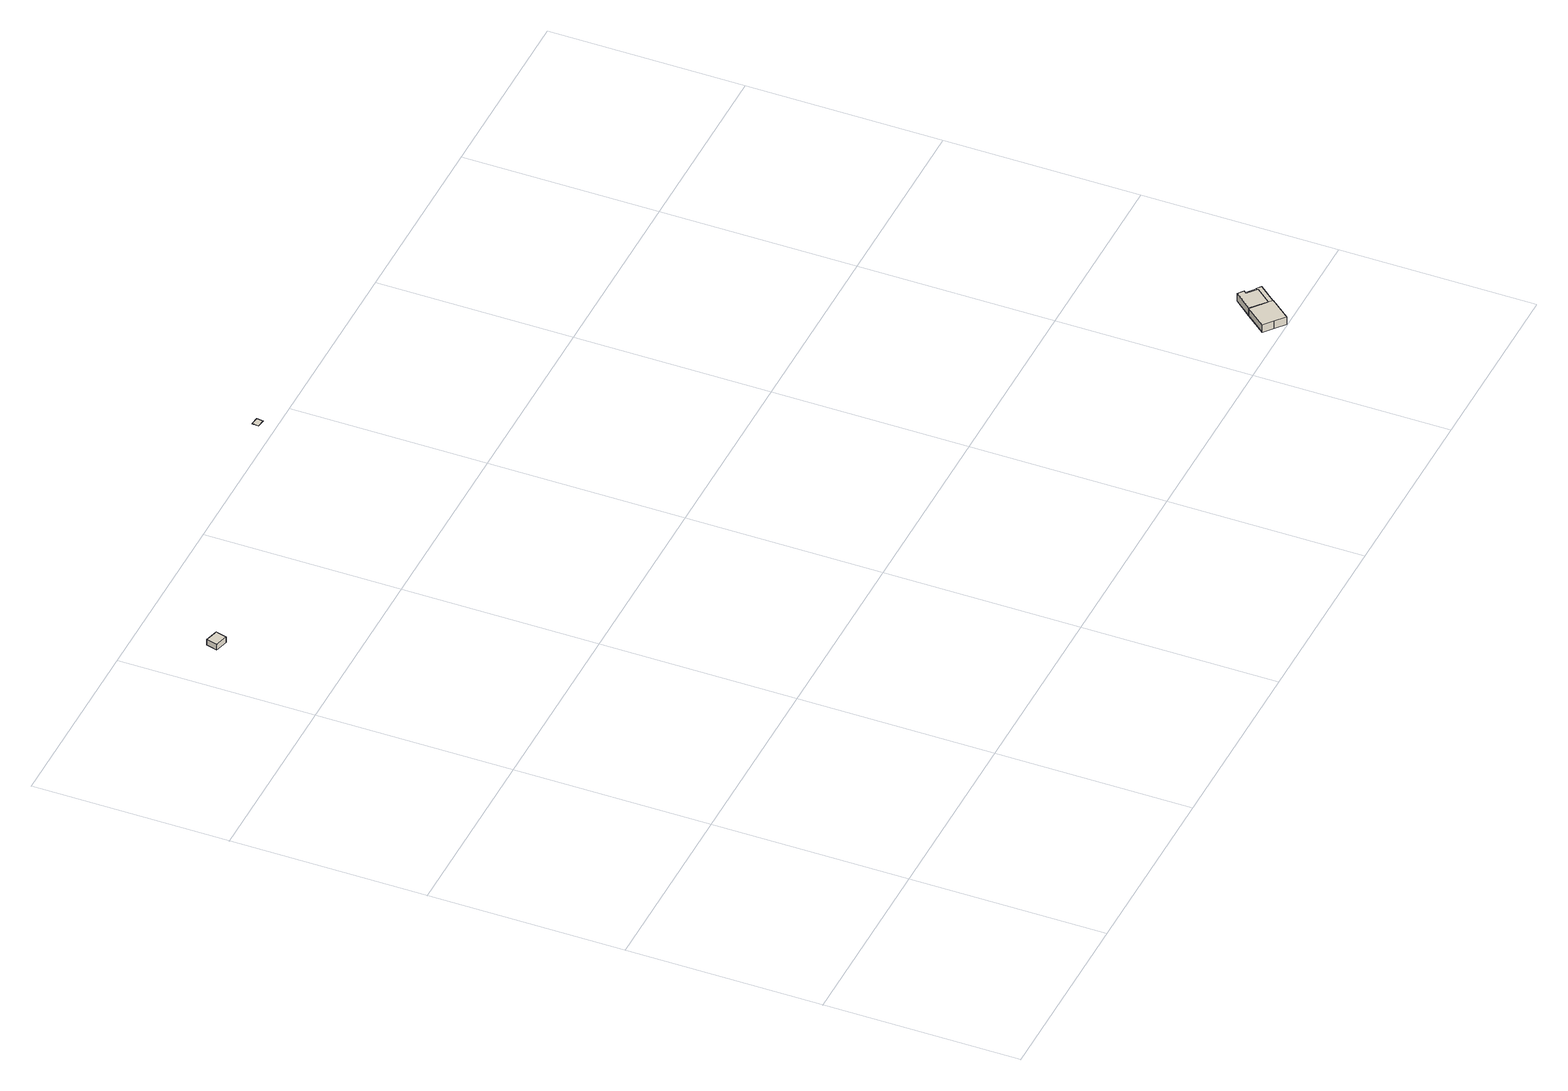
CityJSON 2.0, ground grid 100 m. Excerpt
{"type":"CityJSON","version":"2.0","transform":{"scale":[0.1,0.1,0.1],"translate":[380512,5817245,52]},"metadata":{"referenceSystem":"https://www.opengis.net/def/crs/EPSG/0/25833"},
"CityObjects":{
"building1":{"type":"Building","attributes":{"Gemeindeschluessel":"11000004","BezugspunktDach":"2200","function":"31001_2723","measuredHeight":3.27,"storeysAboveGround":1},"address":[{"country":"Germany","locality":"Berlin","thoroughfareNumber":"8","thoroughfareName":"Teufelsseechaussee"}],"geometry":[{"type":"Solid","lod":"1","boundaries":[[[[0,1,2,3]],[[4,5,6,7]],[[4,7,3,2]],[[5,4,2,1]],[[6,5,1,0]],[[7,6,0,3]]]]}]},
"building2":{"type":"Building","attributes":{"Gemeindeschluessel":"11000004","BezugspunktDach":"2200","function":"31001_3200","measuredHeight":0.139,"storeysAboveGround":1},"address":[{"country":"Germany","locality":"Berlin","thoroughfareNumber":"6","thoroughfareName":"Teufelsseechaussee"}],"geometry":[{"type":"Solid","lod":"1","boundaries":[[[[8,9,10,11]],[[12,13,14,15]],[[12,15,11,10]],[[13,12,10,9]],[[14,13,9,8]],[[15,14,8,11]]]]}]},
"building3":{"type":"Building","attributes":{"Gemeindeschluessel":"11000004","function":"31001_1310"},"address":[{"country":"Germany","locality":"Berlin","thoroughfareNumber":"14","thoroughfareName":"Verbindungschaussee"}],"children":["building3-1","building3-2"]},
"building3-1":{"type":"BuildingPart","attributes":{"BezugspunktDach":"2200","measuredHeight":5.22,"storeysAboveGround":1},"parents":["building3"],"geometry":[{"type":"MultiSurface","lod":"1","boundaries":[[[16,17,18,19,20,21,22]],[[23,24,25,26,27,28,29]],[[23,29,22,21]],[[27,26,18,17]],[[28,27,17,16]],[[29,28,16,22]],[[24,30,31,20]],[[21,31,32,30,23]],[[25,33,24,20,19,34]]]}]},
"building3-2":{"type":"BuildingPart","attributes":{"BezugspunktDach":"2200","measuredHeight":5.12,"storeysAboveGround":1},"parents":["building3"],"geometry":[{"type":"MultiSurface","lod":"1","boundaries":[[[35,36,37,38,39,40,41,42]],[[43,44,45,46,47,25,30,23]],[[43,23,42,41]],[[44,43,41,40]],[[45,44,40,39]],[[46,45,39,38]],[[47,46,38,37]],[[25,47,37,36]],[[31,20,24,30,25,24,20,19,36,35]],[[23,21,31,30,35,42]],[[30,24,20,31]],[[19,20,24,25]],[[30,31,21,23]]]}]},
"building4":{"type":"Building","attributes":{"Gemeindeschluessel":"11000004","function":"51009_1610"},"address":[{"country":"Germany","locality":"Berlin"}],"children":["building4-1","building4-2"]},
"building4-1":{"type":"BuildingPart","attributes":{"BezugspunktDach":"2200","measuredHeight":4.15,"storeysAboveGround":0},"parents":["building4"],"geometry":[{"type":"MultiSurface","lod":"1","boundaries":[[[48,49,50,51]],[[52,53,54,55]],[[56,57,58,52,55,51,50]],[[53,52,50,49]],[[54,53,49,48]],[[55,54,48,51]],[[59,52,58,57,56]]]}]},
"building4-2":{"type":"BuildingPart","attributes":{"BezugspunktDach":"2200","measuredHeight":3.43,"storeysAboveGround":0},"parents":["building4"],"geometry":[{"type":"Solid","lod":"1","boundaries":[[[[57,56,60,61]],[[62,52,58,63]],[[62,63,61,60]],[[52,62,60,56]],[[63,58,57,61]],[[58,52,56,57]]]]}]}
},
"vertices":[
[73,3482,262],[89,3538,262],[21,3557,262],[5,3500,262],[21,3557,230],[89,3538,230],[73,3482,230],[5,3500,230],
[1335,3843,487],[1339,3877,487],[1299,3882,487],[1295,3848,487],[1299,3882,485],[1339,3877,485],[1335,3843,485],[1295,3848,485],
[4358,46,49],[4407,5,49],[4493,111,49],[4473,128,49],[4444,151,49],[4395,191,49],[4309,86,49],[4395,191,5],[4444,151,5],[4473,128,5],[4493,111,5],[4407,5,5],[4358,46,5],[4309,86,5],[4434,160,5],[4434,160,49],[4434,160,42],[4466,134,5],[4473,128,23],
[4434,160,51],[4473,128,51],[4538,207,51],[4499,239,51],[4489,247,51],[4500,261,51],[4471,284,51],[4395,191,51],[4471,284,5],[4500,261,5],[4489,247,5],[4499,239,5],[4538,207,5],
[4493,111,45],[4569,203,45],[4548,221,45],[4473,128,45],[4548,221,7],[4569,203,7],[4493,111,7],[4473,128,7],[4548,221,41],[4538,207,41],[4538,207,7],[4548,221,17],
[4500,261,41],[4489,247,41],[4500,261,7],[4489,247,7]
]}
